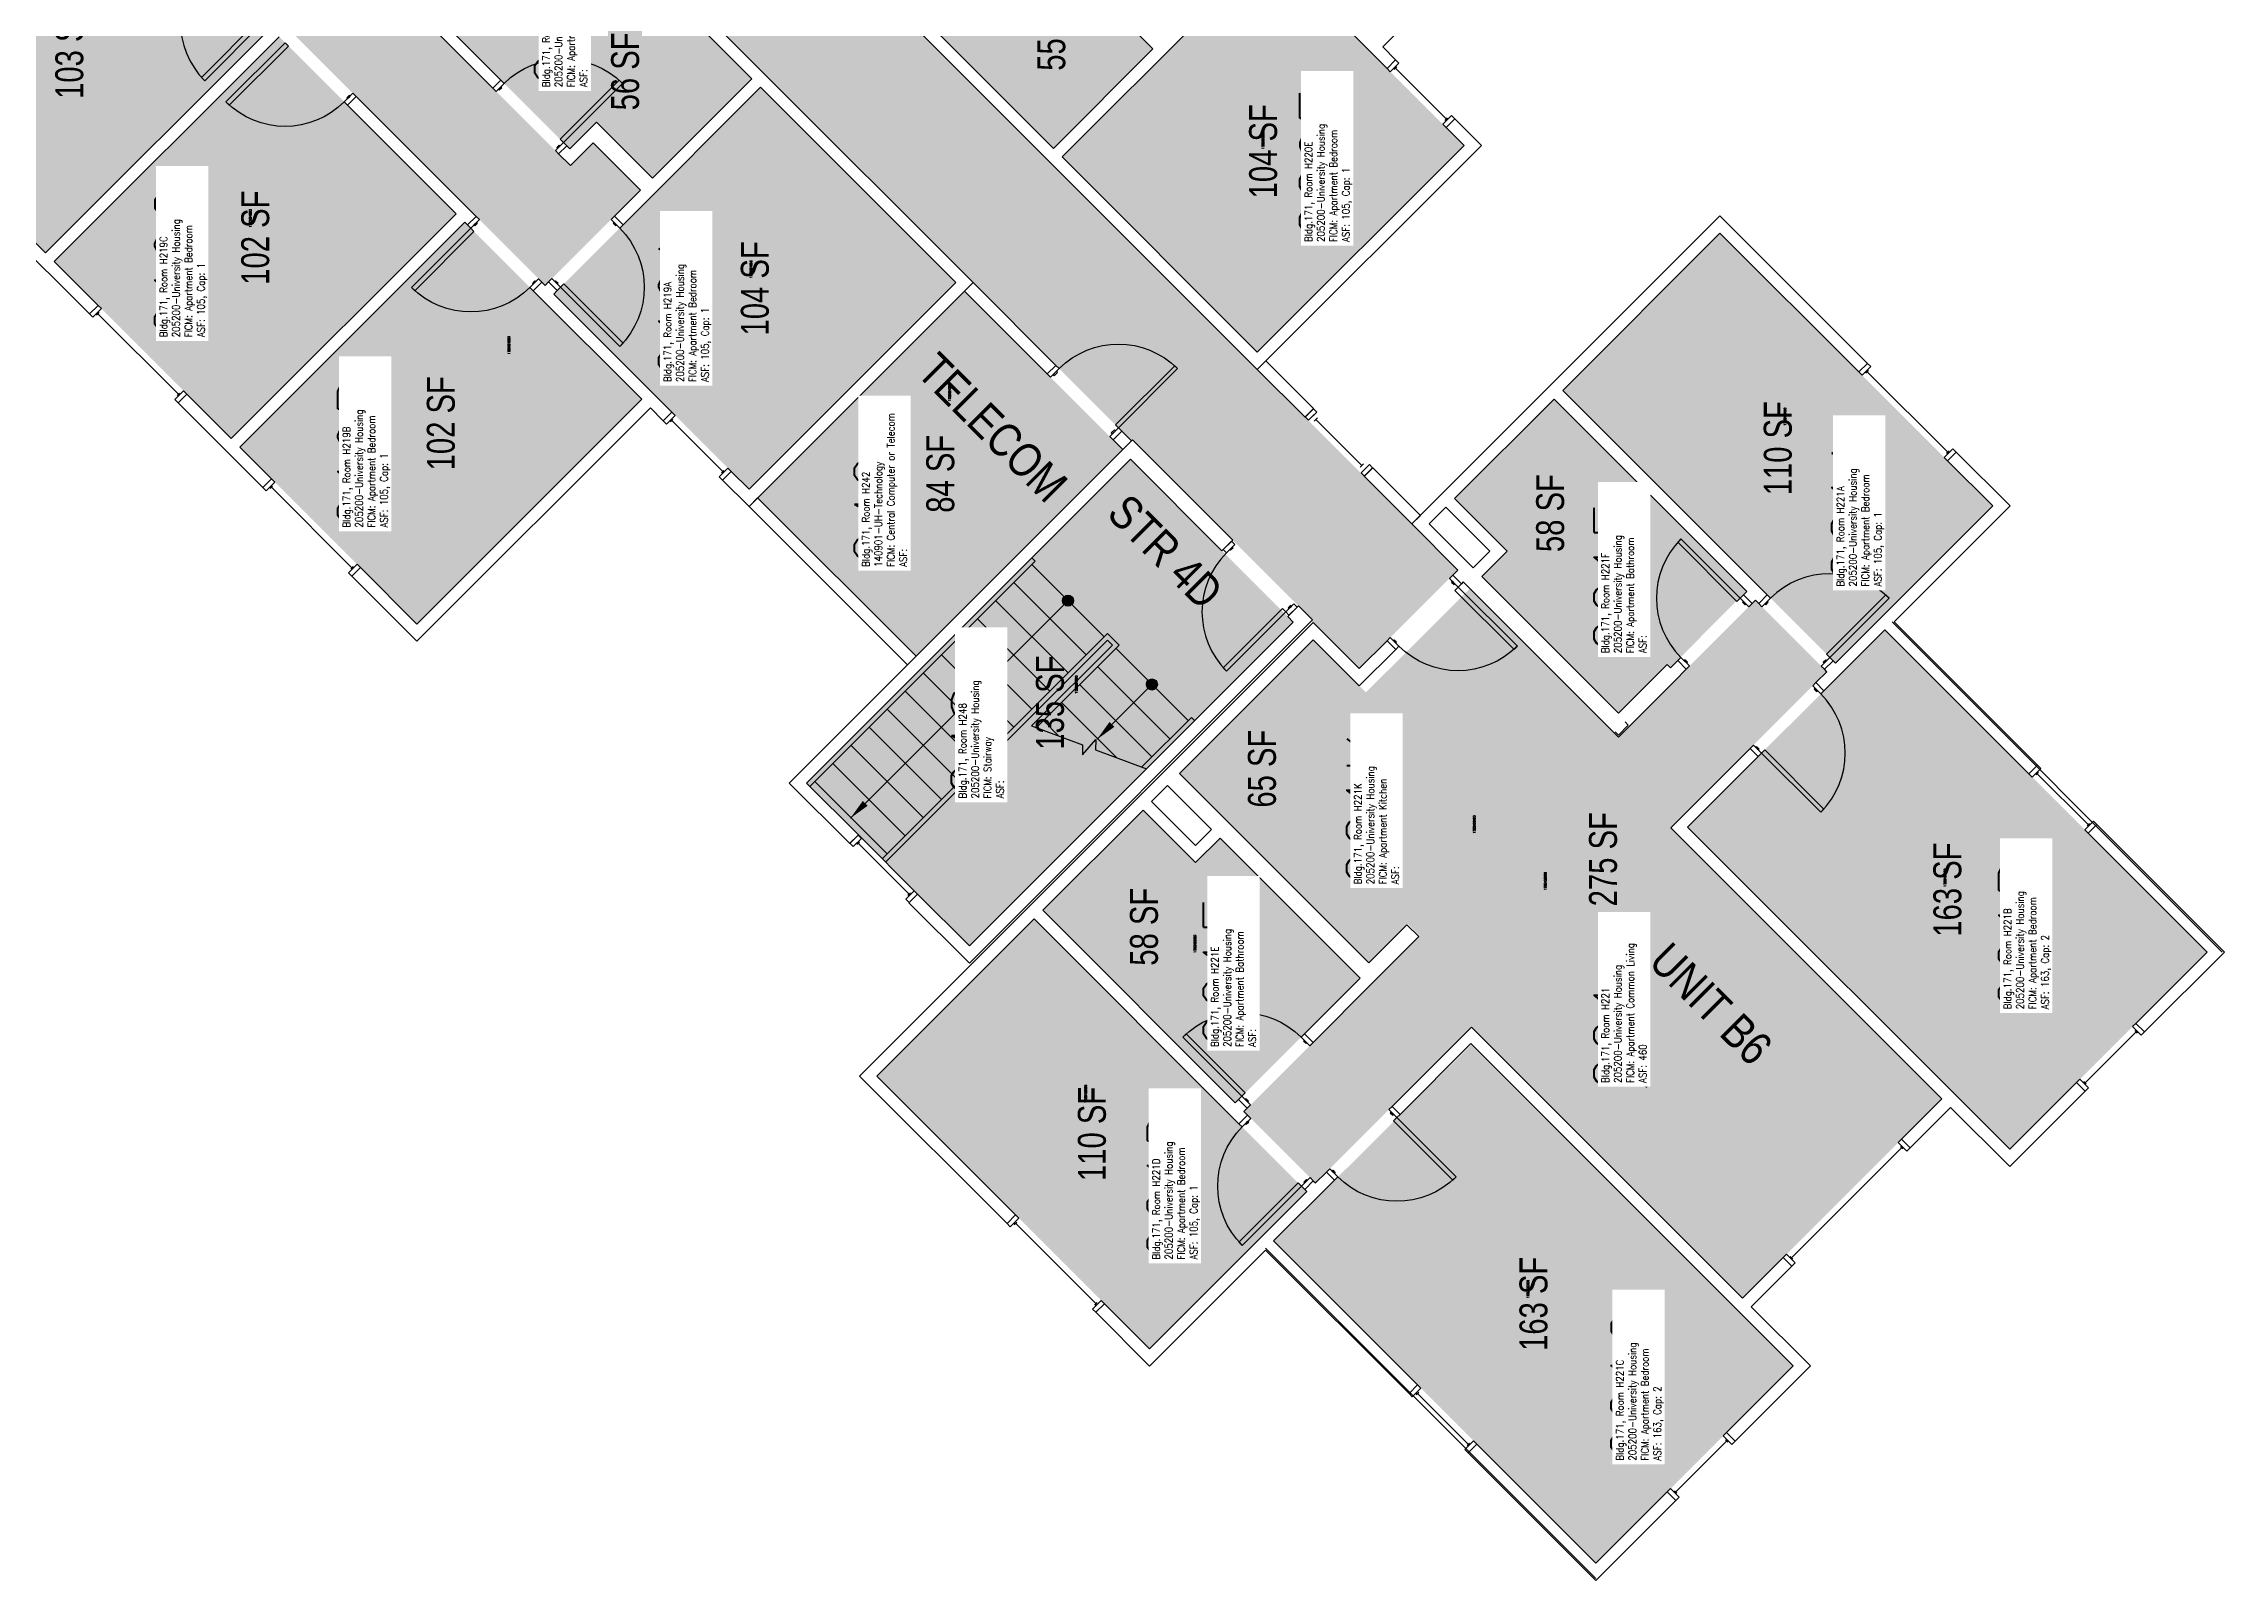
# Model space of a CAD drawing. Header units: inches. Extents: x -105 to 3698, y -798 to 1624.
# Drawn here: x 2760 to 3698, y -66 to 595 of the extents above; entities that cross this region are included whole.
import ezdxf
from ezdxf.enums import TextEntityAlignment as Align

# ---------------------------------------------------------------- set-up
doc = ezdxf.new("R2010")
doc.units = ezdxf.units.IN
doc.header["$LTSCALE"] = 96
doc.header["$MEASUREMENT"] = 0
for name, color, linetype in [('A-AREA-IDEN', 1, 'Continuous'), ('A-DOOR', 2, 'Continuous'), ('A-FLOR', 3, 'Continuous'), ('A-GLAZ', 1, 'Continuous'), ('A-IDEN-RNUM', 7, 'Continuous'), ('A-IDEN-SNUM', 4, 'Continuous'), ('A-IDEN-VNUM', 4, 'Continuous'), ('A-WALL', 5, 'Continuous'), ('AREA-TEXT', 3, 'Continuous'), ('Rooms-Category-Color', 7, 'Continuous'), ('Rooms-College-Color', 7, 'Continuous'), ('Rooms-Department-Color', 7, 'Continuous'), ('Rooms-Division-Color', 7, 'Continuous'), ('Rooms-Information', 7, 'Continuous')]:
    doc.layers.add(name, color=color, linetype=linetype)
doc.styles.add('AREA', font='arial.ttf', dxfattribs={"width": 0.75, "height": 12})
doc.styles.add('DIMS', font='ARIALN.TTF')
doc.styles.add('ROOMSNUMBER', font='txt.shx', dxfattribs={"height": 0.03})
doc.styles.add('ROOMVNUMBER', font='simplex.shx', dxfattribs={"width": 0.85})
doc.styles.get("Standard").update_dxf_attribs({"font": 'ARIALN.TTF'})
doc.dimstyles.new('NBA 2004', dxfattribs={"dimscale": 128, "dimtxt": 0.125, "dimasz": 0.09375, "dimexe": 0.125, "dimexo": 0.125, "dimgap": 0.0625, "dimtad": 1, "dimdec": 3, "dimzin": 3, "dimdsep": 46, "dimlunit": 4, "dimtxsty": 'DIMS', "dimblk": 'ARCHTICK', "dimcen": 0.09375, "dimdle": 0.125, "dimclrd": 256, "dimclre": 256, "dimclrt": 2, "dimadec": 0, "dimazin": 0, "dimtfac": 0.75, "dimtdec": 3, "dimtmove": 2, "dimatfit": 2, "dimfxl": 0.125, "dimfrac": 2, "dimtolj": 1, "dimtzin": 0, "dimlwd": -1, "dimlwe": -1, "dimarcsym": 0})

# ---------------------------------------------------------------- blocks, each defined once
blk = doc.blocks.new('_ArchTick')
at = {"color": 0, "linetype": 'ByBlock', "const_width": 0.15}
blk.add_lwpolyline([(-0.5, -0.5), (0.5, 0.5)], dxfattribs=at)

msp = doc.modelspace()

# ---------------------------------------------------------------- hatches: boundary and pattern name
at = {"layer": 'A-FLOR'}
h = msp.add_hatch(color=256, dxfattribs=at)
h.paths.add_polyline_path([(3202.58, 356.28), (3200.76, 358.1, 0.25479), (3198.57, 357.46), (3201.94, 354.09, 0.25479)])
h.paths.add_polyline_path([(3200.76, 358.1), (3202.58, 356.28, 0.294533)])
h.paths.add_polyline_path([(3200.26, 355.77), (3198.57, 357.46, 0.414214), (3198.57, 354.09)])
h.paths.add_polyline_path([(3201.94, 354.09), (3200.26, 355.77), (3198.57, 354.09, 0.414214)])
h = msp.add_hatch(color=256, dxfattribs=at)
h.paths.add_polyline_path([(3238.65, 320.21), (3236.82, 322.04, 0.25479), (3234.64, 321.39), (3238, 318.03, 0.25479)])
h.paths.add_polyline_path([(3236.82, 322.04), (3238.65, 320.21, 0.294533)])
h.paths.add_polyline_path([(3236.32, 319.71), (3234.64, 321.39, 0.414214), (3234.64, 318.03)])
h.paths.add_polyline_path([(3238, 318.03), (3236.32, 319.71), (3234.64, 318.03, 0.414214)])
at = {"layer": 'Rooms-Category-Color', "true_color": 0xadadad}
for points in [[(3325.5, 326.5), (3367.93, 368.93), (2882.39, 854.47), (2900.07, 872.15), (2858.26, 913.96), (2840.58, 896.28), (2753.26, 983.6), (2770.94, 1001.27), (2712.73, 1059.49), (2695.05, 1041.81), (2434.81, 1302.05), (2392.39, 1259.62), (2652.63, 999.38), (2634.95, 981.7), (2693.16, 923.49), (2710.84, 941.17), (2840.97, 811.04), (2823.29, 793.36), (2881.51, 735.15), (2899.18, 752.82), (3195.04, 456.97), (3223.33, 428.68), (3227.57, 424.44), (3228.01, 424.88), (3271.06, 381.84), (3305.44, 347.45), (3304.94, 346.96)], [(3087.83, 277.28), (3227.13, 416.57), (3297.13, 346.57), (3157.83, 207.28)]]:
    msp.add_hatch(color=253, dxfattribs=at).paths.add_polyline_path(points)
at = {"layer": 'Rooms-Category-Color', "true_color": 0x728ef3}
for points in [[(2975.4, 491.36), (2780.94, 685.82), (2695.38, 600.26), (2599.57, 696.07), (2682.04, 778.54), (2741.53, 719.04), (2815.87, 793.37), (2859.09, 750.15), (2852.76, 743.82), (2856.47, 740.11), (2862.8, 746.44), (2877.79, 731.45), (2842.88, 696.53), (2827.89, 711.52), (2832.43, 716.07), (2828.72, 719.78), (2819.05, 710.11), (2841.47, 687.7), (2851.28, 697.51), (2871.61, 677.18), (2861.79, 667.37), (2986.27, 542.89), (2996.08, 552.7), (3016.41, 532.37)], [(2684.25, 581.68), (2760.61, 505.31), (2857.31, 602.01), (2780.94, 678.38)], [(3164.98, 682.37), (3113.45, 630.84), (3193.98, 550.3), (3236.76, 593.08), (3212.72, 617.13), (3221.47, 625.88)], [(3064.32, 580.26), (3021.54, 537.48), (2997.5, 561.52), (2986.01, 550.03), (2930.05, 605.99), (2984.32, 660.26)], [(3197.69, 546.59), (3281.66, 462.62), (3370.58, 551.54), (3286.61, 635.51)], [(2861.02, 598.3), (2937.12, 522.2), (2840.43, 425.5), (2764.33, 501.6)], [(3152.01, 492.58), (3063.09, 403.66), (2979.12, 487.63), (3068.04, 576.55)], [(2940.84, 518.48), (3016.94, 442.38), (2920.24, 345.68), (2844.14, 421.79)], [(3413.01, 446.18), (3480.62, 513.8), (3597.92, 396.51), (3530.3, 328.89)], [(3408.98, 442.62), (3492.16, 360.16), (3459.51, 327.22), (3458.09, 328.63), (3437.23, 307.6), (3378.2, 366.12), (3389.09, 377.1), (3366.36, 399.63), (3410.04, 443.69)], [(3328.33, 316.27), (3373.06, 361), (3436.97, 297.09), (3495.83, 355.95), (3526.59, 325.19), (3459.5, 258.11), (3576.08, 141.52), (3490.35, 55.78), (3373.76, 172.37), (3306.68, 105.28), (3275.92, 136.04), (3351.49, 211.61), (3346.36, 216.74), (3387.11, 257.49)], [(3305.7, 338.89), (3248.16, 281.35), (3329.57, 199.95), (3387.11, 257.49)], [(3466.66, 258.36), (3551.51, 343.21), (3690.11, 204.62), (3605.25, 119.76)], [(3232.52, 265.7), (3189.4, 222.57), (3272.22, 139.75), (3325.87, 193.4), (3265.68, 253.6), (3255.15, 243.07)], [(3118.06, 151.23), (3185.67, 218.85), (3273.71, 130.81), (3302.96, 101.56), (3235.35, 33.94)], [(3288.66, 80.36), (3373.51, 164.68), (3512.1, 26.62), (3427.25, -58.24)]]:
    msp.add_hatch(color=171, dxfattribs=at).paths.add_polyline_path(points)
at = {"layer": 'Rooms-Category-Color', "true_color": 0xe3c5e1}
msp.add_hatch(color=254, dxfattribs=at).paths.add_polyline_path([(3066.79, 399.96), (3155.71, 488.87), (3223.86, 420.73), (3134.94, 331.81)])
at = {"layer": 'Rooms-College-Color', "true_color": 0xadadad}
for points in [[(3325.5, 326.5), (3367.93, 368.93), (2882.39, 854.47), (2900.07, 872.15), (2858.26, 913.96), (2840.58, 896.28), (2753.26, 983.6), (2770.94, 1001.27), (2712.73, 1059.49), (2695.05, 1041.81), (2434.81, 1302.05), (2392.39, 1259.62), (2652.63, 999.38), (2634.95, 981.7), (2693.16, 923.49), (2710.84, 941.17), (2840.97, 811.04), (2823.29, 793.36), (2881.51, 735.15), (2899.18, 752.82), (3195.04, 456.97), (3223.33, 428.68), (3227.57, 424.44), (3228.01, 424.88), (3271.06, 381.84), (3305.44, 347.45), (3304.94, 346.96)], [(2975.4, 491.36), (2780.94, 685.82), (2695.38, 600.26), (2599.57, 696.07), (2682.04, 778.54), (2741.53, 719.04), (2815.87, 793.37), (2859.09, 750.15), (2852.76, 743.82), (2856.47, 740.11), (2862.8, 746.44), (2877.79, 731.45), (2842.88, 696.53), (2827.89, 711.52), (2832.43, 716.07), (2828.72, 719.78), (2819.05, 710.11), (2841.47, 687.7), (2851.28, 697.51), (2871.61, 677.18), (2861.79, 667.37), (2986.27, 542.89), (2996.08, 552.7), (3016.41, 532.37)], [(2684.25, 581.68), (2760.61, 505.31), (2857.31, 602.01), (2780.94, 678.38)], [(3164.98, 682.37), (3113.45, 630.84), (3193.98, 550.3), (3236.76, 593.08), (3212.72, 617.13), (3221.47, 625.88)], [(3064.32, 580.26), (3021.54, 537.48), (2997.5, 561.52), (2986.01, 550.03), (2930.05, 605.99), (2984.32, 660.26)], [(3197.69, 546.59), (3281.66, 462.62), (3370.58, 551.54), (3286.61, 635.51)], [(2861.02, 598.3), (2937.12, 522.2), (2840.43, 425.5), (2764.33, 501.6)], [(3152.01, 492.58), (3063.09, 403.66), (2979.12, 487.63), (3068.04, 576.55)], [(2940.84, 518.48), (3016.94, 442.38), (2920.24, 345.68), (2844.14, 421.79)], [(3413.01, 446.18), (3480.62, 513.8), (3597.92, 396.51), (3530.3, 328.89)], [(3066.79, 399.96), (3155.71, 488.87), (3223.86, 420.73), (3134.94, 331.81)], [(3408.98, 442.62), (3492.16, 360.16), (3459.51, 327.22), (3458.09, 328.63), (3437.23, 307.6), (3378.2, 366.12), (3389.09, 377.1), (3366.36, 399.63), (3410.04, 443.69)], [(3087.83, 277.28), (3227.13, 416.57), (3297.13, 346.57), (3157.83, 207.28)], [(3328.33, 316.27), (3373.06, 361), (3436.97, 297.09), (3495.83, 355.95), (3526.59, 325.19), (3459.5, 258.11), (3576.08, 141.52), (3490.35, 55.78), (3373.76, 172.37), (3306.68, 105.28), (3275.92, 136.04), (3351.49, 211.61), (3346.36, 216.74), (3387.11, 257.49)], [(3305.7, 338.89), (3248.16, 281.35), (3329.57, 199.95), (3387.11, 257.49)], [(3466.66, 258.36), (3551.51, 343.21), (3690.11, 204.62), (3605.25, 119.76)], [(3232.52, 265.7), (3189.4, 222.57), (3272.22, 139.75), (3325.87, 193.4), (3265.68, 253.6), (3255.15, 243.07)], [(3118.06, 151.23), (3185.67, 218.85), (3273.71, 130.81), (3302.96, 101.56), (3235.35, 33.94)], [(3288.66, 80.36), (3373.51, 164.68), (3512.1, 26.62), (3427.25, -58.24)]]:
    msp.add_hatch(color=253, dxfattribs=at).paths.add_polyline_path(points)
at = {"layer": 'Rooms-Department-Color', "true_color": 0xacacac}
for points in [[(3325.5, 326.5), (3367.93, 368.93), (2882.39, 854.47), (2900.07, 872.15), (2858.26, 913.96), (2840.58, 896.28), (2753.26, 983.6), (2770.94, 1001.27), (2712.73, 1059.49), (2695.05, 1041.81), (2434.81, 1302.05), (2392.39, 1259.62), (2652.63, 999.38), (2634.95, 981.7), (2693.16, 923.49), (2710.84, 941.17), (2840.97, 811.04), (2823.29, 793.36), (2881.51, 735.15), (2899.18, 752.82), (3195.04, 456.97), (3223.33, 428.68), (3227.57, 424.44), (3228.01, 424.88), (3271.06, 381.84), (3305.44, 347.45), (3304.94, 346.96)], [(3087.83, 277.28), (3227.13, 416.57), (3297.13, 346.57), (3157.83, 207.28)]]:
    msp.add_hatch(color=253, dxfattribs=at).paths.add_polyline_path(points)
at = {"layer": 'Rooms-Department-Color', "true_color": 0x604aed}
for points in [[(2975.4, 491.36), (2780.94, 685.82), (2695.38, 600.26), (2599.57, 696.07), (2682.04, 778.54), (2741.53, 719.04), (2815.87, 793.37), (2859.09, 750.15), (2852.76, 743.82), (2856.47, 740.11), (2862.8, 746.44), (2877.79, 731.45), (2842.88, 696.53), (2827.89, 711.52), (2832.43, 716.07), (2828.72, 719.78), (2819.05, 710.11), (2841.47, 687.7), (2851.28, 697.51), (2871.61, 677.18), (2861.79, 667.37), (2986.27, 542.89), (2996.08, 552.7), (3016.41, 532.37)], [(2684.25, 581.68), (2760.61, 505.31), (2857.31, 602.01), (2780.94, 678.38)], [(3164.98, 682.37), (3113.45, 630.84), (3193.98, 550.3), (3236.76, 593.08), (3212.72, 617.13), (3221.47, 625.88)], [(3064.32, 580.26), (3021.54, 537.48), (2997.5, 561.52), (2986.01, 550.03), (2930.05, 605.99), (2984.32, 660.26)], [(3197.69, 546.59), (3281.66, 462.62), (3370.58, 551.54), (3286.61, 635.51)], [(2861.02, 598.3), (2937.12, 522.2), (2840.43, 425.5), (2764.33, 501.6)], [(3152.01, 492.58), (3063.09, 403.66), (2979.12, 487.63), (3068.04, 576.55)], [(2940.84, 518.48), (3016.94, 442.38), (2920.24, 345.68), (2844.14, 421.79)], [(3413.01, 446.18), (3480.62, 513.8), (3597.92, 396.51), (3530.3, 328.89)], [(3066.79, 399.96), (3155.71, 488.87), (3223.86, 420.73), (3134.94, 331.81)], [(3408.98, 442.62), (3492.16, 360.16), (3459.51, 327.22), (3458.09, 328.63), (3437.23, 307.6), (3378.2, 366.12), (3389.09, 377.1), (3366.36, 399.63), (3410.04, 443.69)], [(3328.33, 316.27), (3373.06, 361), (3436.97, 297.09), (3495.83, 355.95), (3526.59, 325.19), (3459.5, 258.11), (3576.08, 141.52), (3490.35, 55.78), (3373.76, 172.37), (3306.68, 105.28), (3275.92, 136.04), (3351.49, 211.61), (3346.36, 216.74), (3387.11, 257.49)], [(3305.7, 338.89), (3248.16, 281.35), (3329.57, 199.95), (3387.11, 257.49)], [(3466.66, 258.36), (3551.51, 343.21), (3690.11, 204.62), (3605.25, 119.76)], [(3232.52, 265.7), (3189.4, 222.57), (3272.22, 139.75), (3325.87, 193.4), (3265.68, 253.6), (3255.15, 243.07)], [(3118.06, 151.23), (3185.67, 218.85), (3273.71, 130.81), (3302.96, 101.56), (3235.35, 33.94)], [(3288.66, 80.36), (3373.51, 164.68), (3512.1, 26.62), (3427.25, -58.24)]]:
    msp.add_hatch(color=173, dxfattribs=at).paths.add_polyline_path(points)
at = {"layer": 'Rooms-Division-Color', "true_color": 0xadadad}
for points in [[(3325.5, 326.5), (3367.93, 368.93), (2882.39, 854.47), (2900.07, 872.15), (2858.26, 913.96), (2840.58, 896.28), (2753.26, 983.6), (2770.94, 1001.27), (2712.73, 1059.49), (2695.05, 1041.81), (2434.81, 1302.05), (2392.39, 1259.62), (2652.63, 999.38), (2634.95, 981.7), (2693.16, 923.49), (2710.84, 941.17), (2840.97, 811.04), (2823.29, 793.36), (2881.51, 735.15), (2899.18, 752.82), (3195.04, 456.97), (3223.33, 428.68), (3227.57, 424.44), (3228.01, 424.88), (3271.06, 381.84), (3305.44, 347.45), (3304.94, 346.96)], [(3087.83, 277.28), (3227.13, 416.57), (3297.13, 346.57), (3157.83, 207.28)]]:
    msp.add_hatch(color=253, dxfattribs=at).paths.add_polyline_path(points)
at = {"layer": 'Rooms-Division-Color', "true_color": 0x604aed}
for points in [[(2975.4, 491.36), (2780.94, 685.82), (2695.38, 600.26), (2599.57, 696.07), (2682.04, 778.54), (2741.53, 719.04), (2815.87, 793.37), (2859.09, 750.15), (2852.76, 743.82), (2856.47, 740.11), (2862.8, 746.44), (2877.79, 731.45), (2842.88, 696.53), (2827.89, 711.52), (2832.43, 716.07), (2828.72, 719.78), (2819.05, 710.11), (2841.47, 687.7), (2851.28, 697.51), (2871.61, 677.18), (2861.79, 667.37), (2986.27, 542.89), (2996.08, 552.7), (3016.41, 532.37)], [(2684.25, 581.68), (2760.61, 505.31), (2857.31, 602.01), (2780.94, 678.38)], [(3164.98, 682.37), (3113.45, 630.84), (3193.98, 550.3), (3236.76, 593.08), (3212.72, 617.13), (3221.47, 625.88)], [(3064.32, 580.26), (3021.54, 537.48), (2997.5, 561.52), (2986.01, 550.03), (2930.05, 605.99), (2984.32, 660.26)], [(3197.69, 546.59), (3281.66, 462.62), (3370.58, 551.54), (3286.61, 635.51)], [(2861.02, 598.3), (2937.12, 522.2), (2840.43, 425.5), (2764.33, 501.6)], [(3152.01, 492.58), (3063.09, 403.66), (2979.12, 487.63), (3068.04, 576.55)], [(2940.84, 518.48), (3016.94, 442.38), (2920.24, 345.68), (2844.14, 421.79)], [(3413.01, 446.18), (3480.62, 513.8), (3597.92, 396.51), (3530.3, 328.89)], [(3066.79, 399.96), (3155.71, 488.87), (3223.86, 420.73), (3134.94, 331.81)], [(3408.98, 442.62), (3492.16, 360.16), (3459.51, 327.22), (3458.09, 328.63), (3437.23, 307.6), (3378.2, 366.12), (3389.09, 377.1), (3366.36, 399.63), (3410.04, 443.69)], [(3328.33, 316.27), (3373.06, 361), (3436.97, 297.09), (3495.83, 355.95), (3526.59, 325.19), (3459.5, 258.11), (3576.08, 141.52), (3490.35, 55.78), (3373.76, 172.37), (3306.68, 105.28), (3275.92, 136.04), (3351.49, 211.61), (3346.36, 216.74), (3387.11, 257.49)], [(3305.7, 338.89), (3248.16, 281.35), (3329.57, 199.95), (3387.11, 257.49)], [(3466.66, 258.36), (3551.51, 343.21), (3690.11, 204.62), (3605.25, 119.76)], [(3232.52, 265.7), (3189.4, 222.57), (3272.22, 139.75), (3325.87, 193.4), (3265.68, 253.6), (3255.15, 243.07)], [(3118.06, 151.23), (3185.67, 218.85), (3273.71, 130.81), (3302.96, 101.56), (3235.35, 33.94)], [(3288.66, 80.36), (3373.51, 164.68), (3512.1, 26.62), (3427.25, -58.24)]]:
    msp.add_hatch(color=173, dxfattribs=at).paths.add_polyline_path(points)

# ---------------------------------------------------------------- linework, layer by layer
at = {"layer": 'A-DOOR'}
for p, q in [((3191.33, 453.27), (3195.04, 456.98)), ((3192.74, 451.85), (3191.33, 453.27)), ((3196.46, 455.56), (3192.74, 451.85)), ((3195.22, 454.33), (3193.8, 452.91)), ((3193.8, 452.91), (3194.25, 452.47)), ((3194.25, 452.47), (3195.66, 453.89)), ((3195.04, 456.98), (3196.46, 455.56)), ((3195.66, 453.89), (3195.22, 454.33)), ((3220.67, 431.35), (3246.13, 456.8)), ((3247.37, 455.56), (3221.91, 430.11)), ((3246.13, 456.8), (3247.37, 455.56)), ((3221.91, 430.11), (3218.2, 426.4)), ((3218.2, 426.4), (3219.61, 424.98)), ((3218.82, 427.9), (3220.23, 429.31)), ((3219.26, 427.46), (3218.82, 427.9)), ((3220.67, 428.87), (3219.26, 427.46)), ((3219.61, 424.98), (3223.33, 428.69)), ((3220.23, 429.31), (3220.67, 428.87)), ((3221.91, 430.11), (3220.67, 431.35)), ((3223.33, 428.69), (3221.91, 430.11))]:
    msp.add_line(p, q, dxfattribs=at)
for points in [[(2854.48, 604.85), (2853.07, 606.27), (2827.61, 580.81), (2829.03, 579.4)], [(2863.59, 595.75), (2865, 594.33), (2839.54, 568.88), (2838.13, 570.29)], [(2892.75, 574), (2894.17, 572.59), (2890.46, 568.88), (2889.04, 570.29)], [(2891.52, 572.77), (2891.16, 573.12), (2890.1, 572.06), (2890.46, 571.71)], [(2954.35, 574.81), (2952.93, 576.23), (2956.38, 579.67), (2957.8, 578.26)], [(2955.32, 575.78), (2955.67, 575.43), (2956.74, 576.49), (2956.38, 576.84)], [(2983.25, 552.8), (2981.84, 554.22), (3007.29, 579.67), (3008.71, 578.26)], [(2979.8, 549.36), (2981.22, 547.94), (2984.67, 551.39), (2983.25, 552.8)], [(2980.78, 550.33), (2980.42, 550.68), (2981.48, 551.74), (2981.84, 551.39)], [(2943.4, 515.93), (2944.81, 514.52), (2919.36, 489.06), (2917.94, 490.48)], [(2947.11, 519.65), (2945.7, 521.06), (2941.99, 517.35), (2943.4, 515.93)], [(2945.88, 518.41), (2946.23, 518.06), (2945.17, 516.99), (2944.81, 517.35)], [(3003.77, 519.73), (3005.18, 521.15), (3008.89, 517.44), (3007.48, 516.02)], [(3005.01, 518.5), (3004.65, 518.14), (3005.71, 517.08), (3006.07, 517.44)], [(2972.57, 494.19), (2973.98, 492.78), (2970.27, 489.06), (2968.86, 490.48)], [(2971.33, 492.95), (2970.98, 493.31), (2969.92, 492.25), (2970.27, 491.89)], [(2978.31, 494.28), (2976.9, 492.86), (2980.61, 489.15), (2982.02, 490.57)], [(2979.55, 493.04), (2979.9, 493.39), (2980.96, 492.33), (2980.61, 491.98)], [(2982.02, 490.57), (2983.44, 491.98), (3008.89, 466.52), (3007.48, 465.11)], [(3271.94, 379.9), (3270.53, 381.32), (3266.99, 377.78), (3268.4, 376.37)], [(3270.88, 378.84), (3271.23, 378.49), (3270.17, 377.43), (3269.82, 377.78)], [(3489.29, 356.83), (3487.87, 355.42), (3462.42, 380.88), (3463.83, 382.29)], [(3364.31, 365.32), (3365.72, 366.73), (3369.43, 363.02), (3368.02, 361.61)], [(3365.54, 364.08), (3365.19, 363.73), (3366.25, 362.67), (3366.6, 363.02)], [(3368.02, 361.61), (3366.6, 360.19), (3392.06, 334.74), (3393.47, 336.15)], [(3493, 353.12), (3494.41, 354.54), (3490.7, 358.25), (3489.29, 356.83)], [(3498.68, 353.1), (3497.26, 354.52), (3500.97, 358.23), (3502.39, 356.81)], [(3527.84, 331.36), (3526.43, 332.77), (3551.89, 358.23), (3553.3, 356.81)], [(3293.86, 350.91), (3292.45, 352.33), (3266.99, 326.87), (3268.4, 325.46)], [(3297.4, 354.45), (3298.81, 353.03), (3295.27, 349.5), (3293.86, 350.91)], [(3296.33, 353.39), (3295.98, 353.74), (3294.92, 352.68), (3295.27, 352.33)], [(3491.76, 354.36), (3491.41, 354.01), (3490.35, 355.07), (3490.7, 355.42)], [(3499.91, 354.34), (3500.27, 353.99), (3501.33, 355.05), (3500.97, 355.4)], [(3338.85, 339.86), (3337.44, 338.45), (3341.15, 334.74), (3342.56, 336.15)], [(3340.09, 338.63), (3340.44, 338.98), (3341.5, 337.92), (3341.15, 337.57)], [(3467.54, 327.67), (3466.13, 326.25), (3462.42, 329.96), (3463.83, 331.38)], [(3466.31, 328.9), (3466.66, 329.26), (3465.6, 330.32), (3465.25, 329.96)], [(3524.13, 327.65), (3525.55, 326.23), (3529.26, 329.94), (3527.84, 331.36)], [(3525.37, 328.88), (3525.02, 329.24), (3526.08, 330.3), (3526.43, 329.94)], [(3520.47, 319.08), (3521.89, 320.49), (3525.33, 317.04), (3523.92, 315.63)], [(3521.44, 318.1), (3521.09, 317.75), (3522.15, 316.69), (3522.5, 317.04)], [(3495.02, 293.62), (3493.6, 292.21), (3497.05, 288.76), (3498.46, 290.17)], [(3495.99, 292.65), (3496.34, 293), (3497.4, 291.94), (3497.05, 291.59)], [(3498.46, 290.17), (3499.88, 291.59), (3525.33, 266.13), (3523.92, 264.72)], [(3275.03, 142.58), (3276.45, 144), (3250.99, 169.45), (3249.58, 168.04)], [(3304.2, 164.32), (3305.62, 165.74), (3301.9, 169.45), (3300.49, 168.04)], [(3302.96, 165.56), (3302.61, 165.21), (3301.55, 166.27), (3301.9, 166.62)], [(3278.75, 138.87), (3277.33, 137.45), (3273.62, 141.17), (3275.03, 142.58)], [(3277.51, 140.11), (3277.86, 140.46), (3276.8, 141.52), (3276.45, 141.17)], [(3278.87, 133.09), (3277.46, 134.5), (3273.74, 130.79), (3275.16, 129.37)], [(3277.63, 131.85), (3277.99, 131.5), (3276.93, 130.44), (3276.57, 130.79)], [(3338.23, 136.84), (3339.65, 138.25), (3343.1, 134.81), (3341.68, 133.39)], [(3339.21, 135.87), (3338.85, 135.51), (3339.91, 134.45), (3340.27, 134.81)], [(3341.68, 133.39), (3340.27, 131.98), (3365.72, 106.52), (3367.14, 107.94)], [(3300.61, 103.92), (3299.2, 105.33), (3273.74, 79.88), (3275.16, 78.46)], [(3304.33, 107.63), (3305.74, 106.22), (3302.03, 102.5), (3300.61, 103.92)], [(3303.09, 106.39), (3302.74, 106.75), (3301.67, 105.69), (3302.03, 105.33)], [(3312.78, 111.38), (3311.36, 109.97), (3314.81, 106.52), (3316.23, 107.94)], [(3313.75, 110.41), (3314.1, 110.76), (3315.16, 109.7), (3314.81, 109.35)]]:
    msp.add_lwpolyline(points, close=True, dxfattribs=at)
for centre, start, end in [((2854.48, 604.85), 135, 225), ((3293.86, 350.91), 135, 225), ((3489.29, 356.83), 135, 225), ((3527.84, 331.36), 45, 135), ((3498.46, 290.17), 315, 45)]:
    msp.add_arc(centre, 36, start, end, dxfattribs=at)
at = {"layer": 'A-DOOR', "extrusion": (0, 0, -1)}
for centre, start, end in [((-2983.25, 552.8), 45, 135), ((-2863.59, 595.75), 225, 315), ((-2982.02, 490.57), 135, 225), ((-2943.4, 515.93), 225, 315), ((-3221.91, 430.11), 45, 135), ((-3368.02, 361.61), 225, 315), ((-3275.03, 142.58), 45, 135), ((-3300.61, 103.92), 315, 45), ((-3341.68, 133.39), 225, 315)]:
    msp.add_arc(centre, 36, start, end, dxfattribs=at)
at = {"layer": 'A-FLOR'}
for p, q in [((3186.11, 372.74), (3089.24, 275.87)), ((3186.11, 372.74), (3184.7, 374.16)), ((3215.81, 340.22), (3184.7, 371.33)), ((3208.03, 332.44), (3176.92, 363.55)), ((3200.26, 355.77), (3139.45, 294.96)), ((3192.48, 316.88), (3161.37, 348)), ((3200.26, 324.66), (3169.14, 355.77)), ((3217.23, 341.63), (3120.35, 244.76)), ((3217.23, 338.8), (3121.77, 243.34)), ((3184.7, 309.11), (3153.59, 340.22)), ((3217.23, 341.63), (3222.18, 336.68)), ((3217.23, 338.8), (3219.35, 336.68)), ((3176.92, 301.33), (3145.81, 332.44)), ((3184.61, 301.94), (3219.35, 336.68)), ((3186.67, 301.17), (3222.18, 336.68)), ((3220.76, 335.27), (3251.88, 304.16)), ((3169.14, 293.55), (3138.03, 324.66)), ((3205.21, 319.71), (3236.32, 288.6)), ((3212.98, 327.49), (3244.1, 296.38)), ((3161.37, 285.77), (3130.25, 316.88)), ((3197.43, 311.93), (3221.05, 288.31)), ((3145.81, 270.21), (3114.7, 301.33)), ((3153.59, 277.99), (3122.48, 309.11)), ((3189.65, 304.16), (3196.19, 297.62)), ((3253.29, 305.57), (3231.95, 284.23)), ((3253.29, 305.57), (3254.7, 304.16)), ((3138.03, 262.44), (3106.92, 293.55)), ((3130.25, 254.66), (3099.14, 285.77)), ((3089.24, 275.87), (3087.83, 277.29)), ((3122.48, 246.88), (3091.36, 277.99)), ((3110.1, 255.01), (3135.56, 229.56))]:
    msp.add_line(p, q, dxfattribs=at)
msp.add_lwpolyline([(3184.61, 301.94), (3206.5, 293.77), (3206.45, 289.38), (3212.17, 296.04), (3212.12, 291.65), (3234.01, 283.46)], dxfattribs=at)
for centre in [(3200.26, 355.77), (3236.32, 319.71)]:
    msp.add_circle(centre, 2.38, dxfattribs=at)
at = {"layer": 'A-GLAZ'}
for p, q in [((3340.52, 584.26), (3341.59, 585.32)), ((3341.05, 584.79), (3362.98, 562.87)), ((3362.44, 562.34), (3363.51, 563.4)), ((2783.59, 479.69), (2782.53, 478.63)), ((2783.06, 479.16), (2817.71, 444.52)), ((3544.47, 454.74), (3543.4, 453.68)), ((3543.94, 454.21), (3578.58, 419.57)), ((2818.24, 445.05), (2817.18, 443.99)), ((3030.37, 433.74), (3029.31, 432.68)), ((3029.84, 433.21), (3051.76, 411.29)), ((3302.26, 434.79), (3305.79, 438.33)), ((3303.67, 433.38), (3302.26, 434.79)), ((3307.21, 436.91), (3303.67, 433.38)), ((3306.15, 435.85), (3304.73, 434.44)), ((3305.79, 438.33), (3307.21, 436.91)), ((3307.56, 434.44), (3306.15, 433.03)), ((3306.85, 433.73), (3326.65, 413.93)), ((3327.36, 414.64), (3325.95, 413.23)), ((3329.83, 414.29), (3326.3, 410.75)), ((3327.36, 411.81), (3328.77, 413.23)), ((3327.71, 409.34), (3331.25, 412.87)), ((3331.25, 412.87), (3329.83, 414.29)), ((3579.11, 420.1), (3578.05, 419.04)), ((2858.21, 405.08), (2857.15, 404.02)), ((2857.68, 404.55), (2892.33, 369.9)), ((3052.29, 411.82), (3051.23, 410.76)), ((3326.3, 410.75), (3327.71, 409.34)), ((2892.86, 370.43), (2891.8, 369.37)), ((3617.61, 281.87), (3616.55, 280.81)), ((3617.08, 281.34), (3639, 259.42)), ((3639.53, 259.95), (3638.47, 258.89)), ((3110.54, 251.92), (3109.48, 250.86)), ((3110.01, 251.39), (3131.93, 229.47)), ((3132.46, 230), (3131.4, 228.94)), ((3637.59, 148.4), (3659.51, 170.32)), ((3658.98, 170.85), (3660.04, 169.79)), ((3637.06, 148.93), (3638.12, 147.87)), ((3558.76, 120.48), (3511.38, 73.11)), ((3558.23, 121.01), (3559.29, 119.95)), ((3177.12, 87.4), (3178.18, 88.46)), ((3177.65, 87.93), (3212.3, 53.28)), ((3510.85, 73.64), (3511.91, 72.58)), ((3211.77, 52.75), (3212.83, 53.81)), ((3349.99, 14.24), (3351.05, 15.3)), ((3350.52, 14.77), (3372.44, -7.15)), ((3371.91, -7.68), (3372.97, -6.62)), ((3483.45, -5.73), (3461.53, -27.65)), ((3482.92, -5.2), (3483.98, -6.26)), ((3461, -27.12), (3462.06, -28.18))]:
    msp.add_line(p, q, dxfattribs=at)
for points in [[(3342.56, 587), (3341.14, 588.42), (3337.43, 584.7), (3338.84, 583.29)], [(3365.18, 564.38), (3366.6, 562.96), (3362.89, 559.25), (3361.47, 560.66)], [(2780.85, 477.66), (2779.44, 479.08), (2783.15, 482.79), (2784.57, 481.37)], [(3541.73, 452.71), (3540.31, 454.13), (3544.02, 457.84), (3545.44, 456.42)], [(2816.21, 442.31), (2817.62, 440.89), (2821.34, 444.6), (2819.92, 446.02)], [(3027.63, 431.7), (3026.22, 433.12), (3029.93, 436.83), (3031.34, 435.42)], [(3050.26, 409.08), (3051.67, 407.66), (3055.38, 411.38), (3053.97, 412.79)], [(3577.08, 417.36), (3578.5, 415.94), (3582.21, 419.65), (3580.79, 421.07)], [(2855.47, 403.04), (2854.06, 404.46), (2857.77, 408.17), (2859.18, 406.76)], [(2890.83, 367.69), (2892.24, 366.27), (2895.95, 369.99), (2894.54, 371.4)], [(3614.87, 279.84), (3613.46, 281.25), (3617.17, 284.96), (3618.59, 283.55)], [(3107.89, 249.97), (3106.48, 251.39), (3110.01, 254.92), (3111.43, 253.51)], [(3637.5, 257.21), (3638.92, 255.79), (3642.63, 259.51), (3641.21, 260.92)], [(3130.52, 227.35), (3131.93, 225.93), (3135.47, 229.47), (3134.05, 230.88)], [(3661.72, 168.82), (3663.13, 170.23), (3659.42, 173.95), (3658.01, 172.53)], [(3639.09, 146.19), (3637.68, 144.78), (3633.97, 148.49), (3635.38, 149.9)], [(3560.97, 118.98), (3562.38, 120.4), (3558.67, 124.11), (3557.26, 122.69)], [(3179.16, 90.14), (3177.74, 91.56), (3174.03, 87.84), (3175.44, 86.43)], [(3512.89, 70.9), (3511.47, 69.48), (3507.76, 73.2), (3509.17, 74.61)], [(3214.51, 54.79), (3215.93, 53.37), (3212.21, 49.66), (3210.8, 51.07)], [(3352.02, 16.98), (3350.61, 18.4), (3346.89, 14.68), (3348.31, 13.27)], [(3374.65, -5.65), (3376.06, -7.06), (3372.35, -10.77), (3370.93, -9.36)], [(3485.66, -7.24), (3487.08, -5.82), (3483.36, -2.11), (3481.95, -3.52)], [(3463.04, -29.86), (3461.62, -31.28), (3457.91, -27.57), (3459.32, -26.15)]]:
    msp.add_lwpolyline(points, close=True, dxfattribs=at)
at = {"layer": 'A-WALL'}
for p, q in [((3190.71, 546.16), (2882.39, 854.48)), ((3068.47, 583.55), (2899.18, 752.84)), ((3435.99, 694.39), (3335.58, 593.98)), ((2984.31, 660.28), (3064.32, 580.28)), ((2895.13, 634.03), (2952.93, 576.23)), ((3113.45, 630.85), (3193.98, 550.32)), ((3331.43, 590.71), (3286.61, 635.52)), ((3236.76, 593.1), (3212.72, 617.14)), ((2857.31, 602.02), (2760.61, 505.33)), ((2956.38, 579.67), (2930.04, 606.01)), ((3258.33, 607.24), (3197.69, 546.6)), ((2764.33, 501.61), (2861.02, 598.31)), ((3193.98, 550.32), (3236.76, 593.1)), ((3335.58, 593.98), (3341.14, 588.42)), ((3159.42, 492.6), (3068.47, 583.55)), ((3337.43, 584.7), (3331.43, 590.71)), ((3341.14, 588.42), (3337.43, 584.7)), ((2894.17, 572.59), (2890.46, 568.88)), ((2945.7, 521.06), (2894.17, 572.59)), ((2952.93, 576.23), (2956.38, 579.67)), ((3010.75, 519.29), (3068.03, 576.57)), ((3064.32, 580.28), (3021.54, 537.5)), ((3068.03, 576.57), (3152, 492.6)), ((2890.46, 568.88), (2937.12, 522.21)), ((3362.89, 559.25), (3366.6, 562.96)), ((3366.6, 562.96), (3378.01, 551.55)), ((2997.49, 561.54), (2986, 550.05)), ((3021.54, 537.5), (2997.49, 561.54)), ((3370.58, 551.55), (3362.89, 559.25)), ((2984.67, 551.39), (2981.22, 547.94)), ((2981.22, 547.94), (2986.27, 542.89)), ((2986, 550.05), (2984.67, 551.39)), ((2986.27, 542.89), (2996.08, 552.7)), ((2996.08, 552.7), (3016.41, 532.37)), ((3281.66, 455.21), (3190.71, 546.16)), ((3197.69, 546.6), (3281.66, 462.64)), ((3378.01, 551.55), (3281.66, 455.21)), ((3281.66, 462.64), (3370.58, 551.55)), ((3016.41, 532.37), (3007.04, 523)), ((2760.61, 505.33), (2746.76, 519.18)), ((2937.12, 522.21), (2840.43, 425.51)), ((2844.14, 421.8), (2940.84, 518.5)), ((2940.84, 518.5), (2941.99, 517.35)), ((2941.99, 517.35), (2945.7, 521.06)), ((3007.04, 523), (3005.18, 521.15)), ((3005.18, 521.15), (3008.89, 517.44)), ((3008.89, 517.44), (3010.75, 519.29)), ((3348.13, 388.74), (3480.62, 521.24)), ((3480.62, 521.24), (3544.02, 457.84)), ((2743.05, 515.47), (2779.44, 479.08)), ((3480.62, 513.81), (3413.01, 446.2)), ((3540.31, 454.13), (3480.62, 513.81)), ((2783.15, 482.79), (2764.33, 501.61)), ((2973.98, 492.78), (2970.27, 489.06)), ((2970.27, 489.06), (3016.94, 442.39)), ((2975.4, 491.36), (2973.98, 492.78)), ((2976.9, 492.86), (2975.4, 491.36)), ((2980.61, 489.15), (2976.9, 492.86)), ((2979.11, 487.65), (2980.61, 489.15)), ((3023.92, 442.84), (2979.11, 487.65)), ((3063.08, 396.26), (3159.42, 492.6)), ((3152, 492.6), (3063.08, 403.68)), ((3159.42, 492.6), (3155.71, 488.89)), ((3155.71, 488.89), (3191.33, 453.27)), ((3195.04, 456.98), (3159.42, 492.6)), ((2779.44, 479.08), (2783.15, 482.79)), ((3191.33, 453.27), (3195.04, 456.98)), ((3285.37, 458.92), (3281.66, 455.21)), ((3281.66, 455.21), (3302.17, 434.7)), ((3305.88, 438.42), (3285.37, 458.92)), ((3544.02, 457.84), (3540.31, 454.13)), ((2821.34, 444.6), (2817.62, 440.89)), ((2817.62, 440.89), (2854.06, 404.46)), ((2840.43, 425.51), (2821.34, 444.6)), ((3016.94, 442.39), (2920.24, 345.7)), ((3029.93, 436.83), (3023.92, 442.84)), ((3409.3, 442.48), (3366.5, 399.68)), ((3492.12, 359.66), (3409.3, 442.48)), ((3413.01, 446.2), (3500.97, 358.23)), ((2920.24, 338.27), (3020.65, 438.68)), ((3020.65, 438.68), (3026.22, 433.12)), ((3026.22, 433.12), (3029.93, 436.83)), ((3302.17, 434.7), (3305.88, 438.42)), ((3228.01, 424.89), (3080.4, 277.29)), ((3223.33, 428.69), (3219.61, 424.98)), ((3219.61, 424.98), (3223.86, 420.74)), ((3227.57, 424.45), (3223.33, 428.69)), ((3271.06, 381.85), (3228.01, 424.89)), ((2857.77, 408.17), (2844.14, 421.8)), ((3087.83, 277.29), (3227.13, 416.59)), ((3227.13, 416.59), (3266.46, 377.25)), ((3331.34, 412.96), (3327.62, 409.25)), ((3351.84, 392.46), (3331.34, 412.96)), ((3578.5, 415.94), (3582.21, 419.65)), ((3597.92, 396.52), (3578.5, 415.94)), ((3582.21, 419.65), (3605.34, 396.52)), ((2854.06, 404.46), (2857.77, 408.17)), ((3055.38, 411.38), (3051.67, 407.66)), ((3051.67, 407.66), (3063.08, 396.26)), ((3063.08, 403.68), (3055.38, 411.38)), ((3327.62, 409.25), (3348.13, 388.74)), ((3066.79, 399.97), (3063.08, 396.26)), ((3063.08, 396.26), (3131.23, 328.11)), ((3134.94, 331.82), (3066.79, 399.97)), ((3362.78, 395.97), (3355.56, 388.74)), ((3381.7, 377.06), (3362.78, 395.97)), ((3366.5, 399.68), (3389.12, 377.06)), ((3551.34, 349.94), (3597.92, 396.52)), ((3605.34, 396.52), (3555.48, 346.66)), ((3348.13, 388.74), (3351.84, 392.46)), ((3367.93, 368.94), (3348.13, 388.74)), ((3355.56, 388.74), (3374.47, 369.83)), ((3266.46, 377.25), (3271.06, 381.85)), ((3374.47, 369.83), (3381.7, 377.06)), ((3389.12, 377.06), (3378.19, 366.12)), ((2895.95, 369.99), (2892.24, 366.27)), ((2892.24, 366.27), (2920.24, 338.27)), ((2920.24, 345.7), (2895.95, 369.99)), ((3365.72, 366.73), (3367.93, 368.94)), ((3369.43, 363.02), (3365.72, 366.73)), ((3378.19, 366.12), (3436.97, 307.34)), ((3370.23, 363.82), (3369.43, 363.02)), ((3436.97, 297.09), (3370.23, 363.82)), ((3490.7, 358.25), (3492.12, 359.66)), ((3494.41, 354.54), (3490.7, 358.25)), ((3500.97, 358.23), (3497.26, 354.52)), ((3157.83, 199.86), (3305.44, 347.47)), ((3299.34, 353.56), (3294.74, 348.97)), ((3294.74, 348.97), (3297.13, 346.58)), ((3305.44, 347.47), (3299.34, 353.56)), ((3495.83, 355.95), (3494.41, 354.54)), ((3497.26, 354.52), (3495.83, 355.95)), ((3530.3, 328.9), (3551.34, 349.94)), ((3110.63, 151.24), (3305.7, 346.32)), ((3297.13, 346.58), (3157.83, 207.28)), ((3305.7, 338.89), (3248.16, 281.35)), ((3305.7, 346.32), (3325.5, 326.52)), ((3325.5, 319.09), (3305.7, 338.89)), ((3325.5, 326.52), (3337.44, 338.45)), ((3337.44, 338.45), (3341.15, 334.74)), ((3551.5, 343.21), (3525.33, 317.04)), ((3613.46, 281.25), (3551.5, 343.21)), ((3696.63, 204.62), (3554.59, 346.66)), ((3555.48, 346.66), (3617.17, 284.96)), ((3131.23, 328.11), (3134.94, 331.82)), ((3341.15, 334.74), (3325.5, 319.09)), ((3436.97, 307.34), (3457.91, 328.29)), ((3457.91, 328.29), (3459.32, 326.87)), ((3459.32, 326.87), (3462.42, 329.96)), ((3462.42, 329.96), (3466.13, 326.25)), ((3525.55, 326.23), (3529.26, 329.94)), ((3529.26, 329.94), (3530.3, 328.9)), ((3461.36, 321.48), (3436.97, 297.09)), ((3466.13, 326.25), (3461.36, 321.48)), ((3521.89, 320.49), (3526.59, 325.19)), ((3525.33, 317.04), (3521.89, 320.49)), ((3526.59, 325.19), (3525.55, 326.23)), ((3436.97, 297.97), (3441.2, 302.21)), ((3441.2, 302.21), (3439.79, 303.62)), ((3435.55, 299.39), (3436.97, 297.97)), ((3459.49, 258.09), (3493.6, 292.21)), ((3493.6, 292.21), (3497.05, 288.76)), ((3248.16, 281.35), (3329.57, 199.95)), ((3497.05, 288.76), (3466.65, 258.36)), ((3617.17, 284.96), (3613.46, 281.25)), ((3080.4, 277.29), (3106.39, 251.3)), ((3110.1, 255.01), (3087.83, 277.29)), ((3243.04, 276.22), (3236.22, 269.41)), ((3261.95, 257.31), (3243.04, 276.22)), ((3232.51, 265.7), (3189.39, 222.57)), ((3255.14, 243.07), (3232.51, 265.7)), ((3236.22, 269.41), (3255.14, 250.49)), ((3106.39, 251.3), (3110.1, 255.01)), ((3255.14, 250.49), (3261.95, 257.31)), ((3265.66, 253.6), (3255.14, 243.07)), ((3325.86, 193.4), (3265.66, 253.6)), ((3576.07, 141.51), (3459.49, 258.09)), ((3466.65, 258.36), (3605.24, 119.76)), ((3638.92, 255.79), (3642.63, 259.51)), ((3690.09, 204.62), (3638.92, 255.79)), ((3642.63, 259.51), (3697.52, 204.62)), ((3135.56, 229.56), (3131.84, 225.84)), ((3131.84, 225.84), (3157.83, 199.86)), ((3157.83, 207.28), (3135.56, 229.56)), ((3185.67, 218.86), (3118.06, 151.24)), ((3273.74, 130.79), (3185.67, 218.86)), ((3189.39, 222.57), (3272.2, 139.75)), ((3329.57, 199.95), (3346.01, 216.39)), ((3346.01, 216.39), (3351.14, 211.26)), ((3351.14, 211.26), (3331.51, 191.64)), ((3659.42, 173.95), (3690.09, 204.62)), ((3697.52, 204.62), (3663.13, 170.23)), ((3301.9, 169.45), (3325.86, 193.4)), ((3331.51, 191.64), (3305.62, 165.74)), ((3305.62, 165.74), (3301.9, 169.45)), ((3339.65, 138.25), (3373.76, 172.37)), ((3373.76, 172.37), (3490.35, 55.78)), ((3663.13, 170.23), (3659.42, 173.95)), ((3373.5, 165.21), (3343.1, 134.81)), ((3512.09, 26.62), (3373.5, 165.21)), ((3174.03, 87.84), (3110.63, 151.24)), ((3118.06, 151.24), (3177.74, 91.56)), ((3272.2, 139.75), (3273.62, 141.17)), ((3273.62, 141.17), (3277.33, 137.45)), ((3558.67, 124.11), (3576.07, 141.51)), ((3605.24, 119.76), (3633.97, 148.49)), ((3637.68, 144.78), (3605.24, 112.34)), ((3633.97, 148.49), (3637.68, 144.78)), ((3277.46, 134.5), (3273.74, 130.79)), ((3277.33, 137.45), (3275.92, 136.04)), ((3275.92, 136.04), (3277.46, 134.5)), ((3343.1, 134.81), (3339.65, 138.25)), ((3579.78, 137.8), (3562.38, 120.4)), ((3605.24, 112.34), (3579.78, 137.8)), ((3562.38, 120.4), (3558.67, 124.11)), ((3314.81, 106.52), (3288.65, 80.36)), ((3302.03, 102.5), (3305.74, 106.22)), ((3305.74, 106.22), (3306.68, 105.28)), ((3306.68, 105.28), (3311.36, 109.97)), ((3311.36, 109.97), (3314.81, 106.52)), ((3281.93, 80.53), (3302.96, 101.57)), ((3302.96, 101.57), (3302.03, 102.5)), ((3177.74, 91.56), (3174.03, 87.84)), ((3235.35, 33.95), (3281.93, 80.53)), ((3285.2, 76.38), (3235.35, 26.53)), ((3427.24, -64.78), (3285.2, 77.26)), ((3346.89, 14.68), (3285.2, 76.38)), ((3288.65, 80.36), (3350.61, 18.4)), ((3490.35, 55.78), (3507.76, 73.2)), ((3511.47, 69.48), (3494.06, 52.07)), ((3507.76, 73.2), (3511.47, 69.48)), ((3212.21, 49.66), (3215.93, 53.37)), ((3235.35, 26.53), (3212.21, 49.66)), ((3215.93, 53.37), (3235.35, 33.95)), ((3494.06, 52.07), (3519.52, 26.62)), ((3483.36, -2.11), (3512.09, 26.62)), ((3519.52, 26.62), (3487.08, -5.82)), ((3350.61, 18.4), (3346.89, 14.68)), ((3372.35, -10.77), (3376.06, -7.06)), ((3376.06, -7.06), (3427.24, -58.24)), ((3487.08, -5.82), (3483.36, -2.11)), ((3427.24, -65.66), (3372.35, -10.77)), ((3427.24, -58.24), (3457.91, -27.57)), ((3457.91, -27.57), (3461.62, -31.28)), ((3461.62, -31.28), (3427.24, -65.66))]:
    msp.add_line(p, q, dxfattribs=at)

# ---------------------------------------------------------------- texts
at = {"layer": 'A-AREA-IDEN'}
for s, p in [('TELECOM', (3162.72, 425.15)), ('STR 4D', (3237.09, 371.75)), ('UNIT B6', (3471.69, 177.28))]:
    msp.add_text(s, height=14.4, rotation=315, dxfattribs=at).set_placement(p, align=Align.CENTER)
at = {"layer": 'A-IDEN-RNUM', "style": 'ROOMSNUMBER', "width": 0.85}
for s, p in [('0220-E0', (3284.07, 553.88)), ('0219-C0', (2848.65, 520.21)), ('0219-A0', (3063.93, 498.26)), ('0219-B0', (2959.81, 465.6)), ('0242-00', (3149.32, 445.42)), ('0221-A0', (3508.63, 434.91)), ('0221-F0', (3431.73, 363.84)), ('0248-00', (3203.89, 319.67)), ('0221-K0', (3374.96, 259.52)), ('0221-00', (3405.45, 235.11)), ('0221-B0', (3577.44, 236.62)), ('0221-E0', (3254.82, 208.14)), ('0221-D0', (3207.91, 143.61)), ('0221-C0', (3398.03, 59.62))]:
    msp.add_text(s, height=1, rotation=90, dxfattribs=at).set_placement(p, align=Align.MIDDLE_CENTER)
at = {"layer": 'A-IDEN-SNUM', "style": 'ROOMSNUMBER', "width": 0.85}
for s, p in [('1710H220E0', (3284.07, 553.88)), ('1710H219C0', (2848.65, 520.21)), ('1710H219A0', (3063.93, 498.26)), ('1710H219B0', (2959.81, 465.6)), ('1710H24200', (3149.32, 445.42)), ('1710H221A0', (3508.63, 434.91)), ('1710H221F0', (3431.73, 363.84)), ('1710H24800', (3203.89, 319.67)), ('1710H221K0', (3374.96, 259.52)), ('1710H22100', (3405.45, 235.11)), ('1710H221B0', (3577.44, 236.62)), ('1710H221E0', (3254.82, 208.14)), ('1710H221D0', (3207.91, 143.61)), ('1710H221C0', (3398.03, 59.62))]:
    msp.add_text(s, height=1, rotation=90, dxfattribs=at).set_placement(p, align=Align.MIDDLE_CENTER)
at = {"layer": 'A-IDEN-VNUM', "style": 'ROOMVNUMBER', "width": 0.85}
for s, p in [('219F', (2982.24, 608.02)), ('220E', (3311.15, 543.28)), ('219C', (2818.82, 501.39)), ('219A', (3035.56, 482.56)), ('219B', (2897.52, 419.08)), ('221A', (3539.9, 394.63)), ('242', (3119.75, 394.86)), ('221F', (3437.74, 364.57)), ('248', (3161.36, 295.28)), ('221K', (3331.33, 265.63)), ('221B', (3611.79, 211.85)), ('221E', (3269.81, 195.2)), ('221', (3437.75, 168.8)), ('221D', (3245.7, 104.22)), ('221C', (3445.09, 18.17))]:
    msp.add_text(s, height=22.5, rotation=90, dxfattribs=at).set_placement(p, align=Align.MIDDLE_CENTER)
at = {"layer": 'AREA-TEXT', "style": 'AREA', "width": 0.75}
for s, p in [('103 SF', (2770.78, 591.85)), ('55 SF', (3193.06, 600.47)), ('56 SF', (3009.79, 583.43)), ('104 SF', (3284.14, 549.07)), ('102 SF', (2850.73, 511.9)), ('104 SF', (3065.56, 490.1)), ('102 SF', (2930.54, 432.08)), ('110 SF', (3505.46, 421.35)), ('84 SF', (3145.32, 410.34)), ('58 SF', (3407.57, 393.43)), ('135 SF', (3192.48, 311.93)), ('65 SF', (3283.64, 283.5)), ('275 SF', (3430.3, 244.55)), ('163 SF', (3578.38, 231.49)), ('58 SF', (3232.9, 215.51)), ('110 SF', (3210.51, 126.39)), ('163 SF', (3400.4, 53.3))]:
    msp.add_text(s, height=12, rotation=90, dxfattribs=at).set_placement(p, align=Align.MIDDLE_CENTER)

# ---------------------------------------------------------------- leaders
at = {"layer": 'A-FLOR'}
for points in [[(3106.7, 262.22), (3200.26, 355.77)], [(3212.77, 296.16), (3236.32, 319.71)]]:
    msp.add_leader(points, dimstyle='NBA 2004', override={"dimscale": 96, "dimasz": 0.09375, "dimgap": 0.0625, "dimtad": 0}, dxfattribs=at)

# ---------------------------------------------------------------- next in the draw order: texts
at = {"layer": 'Rooms-Information', "char_height": 3.2143, "width": 72, "attachment_point": 7, "rotation": 90, "style": 'ROOMVNUMBER', "bg_fill": 3, "box_fill_scale": 1.5, "bg_fill_color": 256, "bg_fill_true_color": 13158600, "bg_fill_transparency": 0}
for s, insert in [('Bldg.171, Room H219F^M^J205200-University Housing^M^JFICM: Apartment Bathroom^M^JASF: ', (2993.49, 576.6)), ('Bldg.171, Room H220E^M^J205200-University Housing^M^JFICM: Apartment Bedroom^M^JASF: 105, Cap: 1', (3322.4, 510.04)), ('Bldg.171, Room H219C^M^J205200-University Housing^M^JFICM: Apartment Bedroom^M^JASF: 105, Cap: 1', (2830.07, 469.06)), ('Bldg.171, Room H219A^M^J205200-University Housing^M^JFICM: Apartment Bedroom^M^JASF: 105, Cap: 1', (3046.81, 449.78)), ('Bldg.171, Room H219B^M^J205200-University Housing^M^JFICM: Apartment Bedroom^M^JASF: 105, Cap: 1', (2908.77, 387.2)), ('Bldg.171, Room H242^M^J140901-UH-Technology^M^JFICM: Central Computer or Telecom^M^JASF: ', (3131, 370.27)), ('Bldg.171, Room H221A^M^J205200-University Housing^M^JFICM: Apartment Bedroom^M^JASF: 105, Cap: 1', (3551.15, 361.85)), ('Bldg.171, Room H221F^M^J205200-University Housing^M^JFICM: Apartment Bathroom^M^JASF: ', (3448.99, 333.15)), ('Bldg.171, Room H248^M^J205200-University Housing^M^JFICM: Stairway^M^JASF: ', (3172.61, 270.69)), ('Bldg.171, Room H221K^M^J205200-University Housing^M^JFICM: Apartment Kitchen^M^JASF: ', (3342.58, 233.75)), ('Bldg.171, Room H221B^M^J205200-University Housing^M^JFICM: Apartment Bedroom^M^JASF: 163, Cap: 2', (3623.04, 179.97)), ('Bldg.171, Room H221E^M^J205200-University Housing^M^JFICM: Apartment Bathroom^M^JASF: ', (3281.06, 163.78)), ('Bldg.171, Room H221^M^J205200-University Housing^M^JFICM: Apartment Common Living^M^JASF: 460', (3449, 148.3)), ('Bldg.171, Room H221D^M^J205200-University Housing^M^JFICM: Apartment Bedroom^M^JASF: 105, Cap: 1', (3256.95, 72.34)), ('Bldg.171, Room H221C^M^J205200-University Housing^M^JFICM: Apartment Bedroom^M^JASF: 163, Cap: 2', (3456.34, -14.16))]:
    msp.add_mtext(s, dxfattribs=dict(at, insert=insert))

doc.saveas('drawing.dxf')
